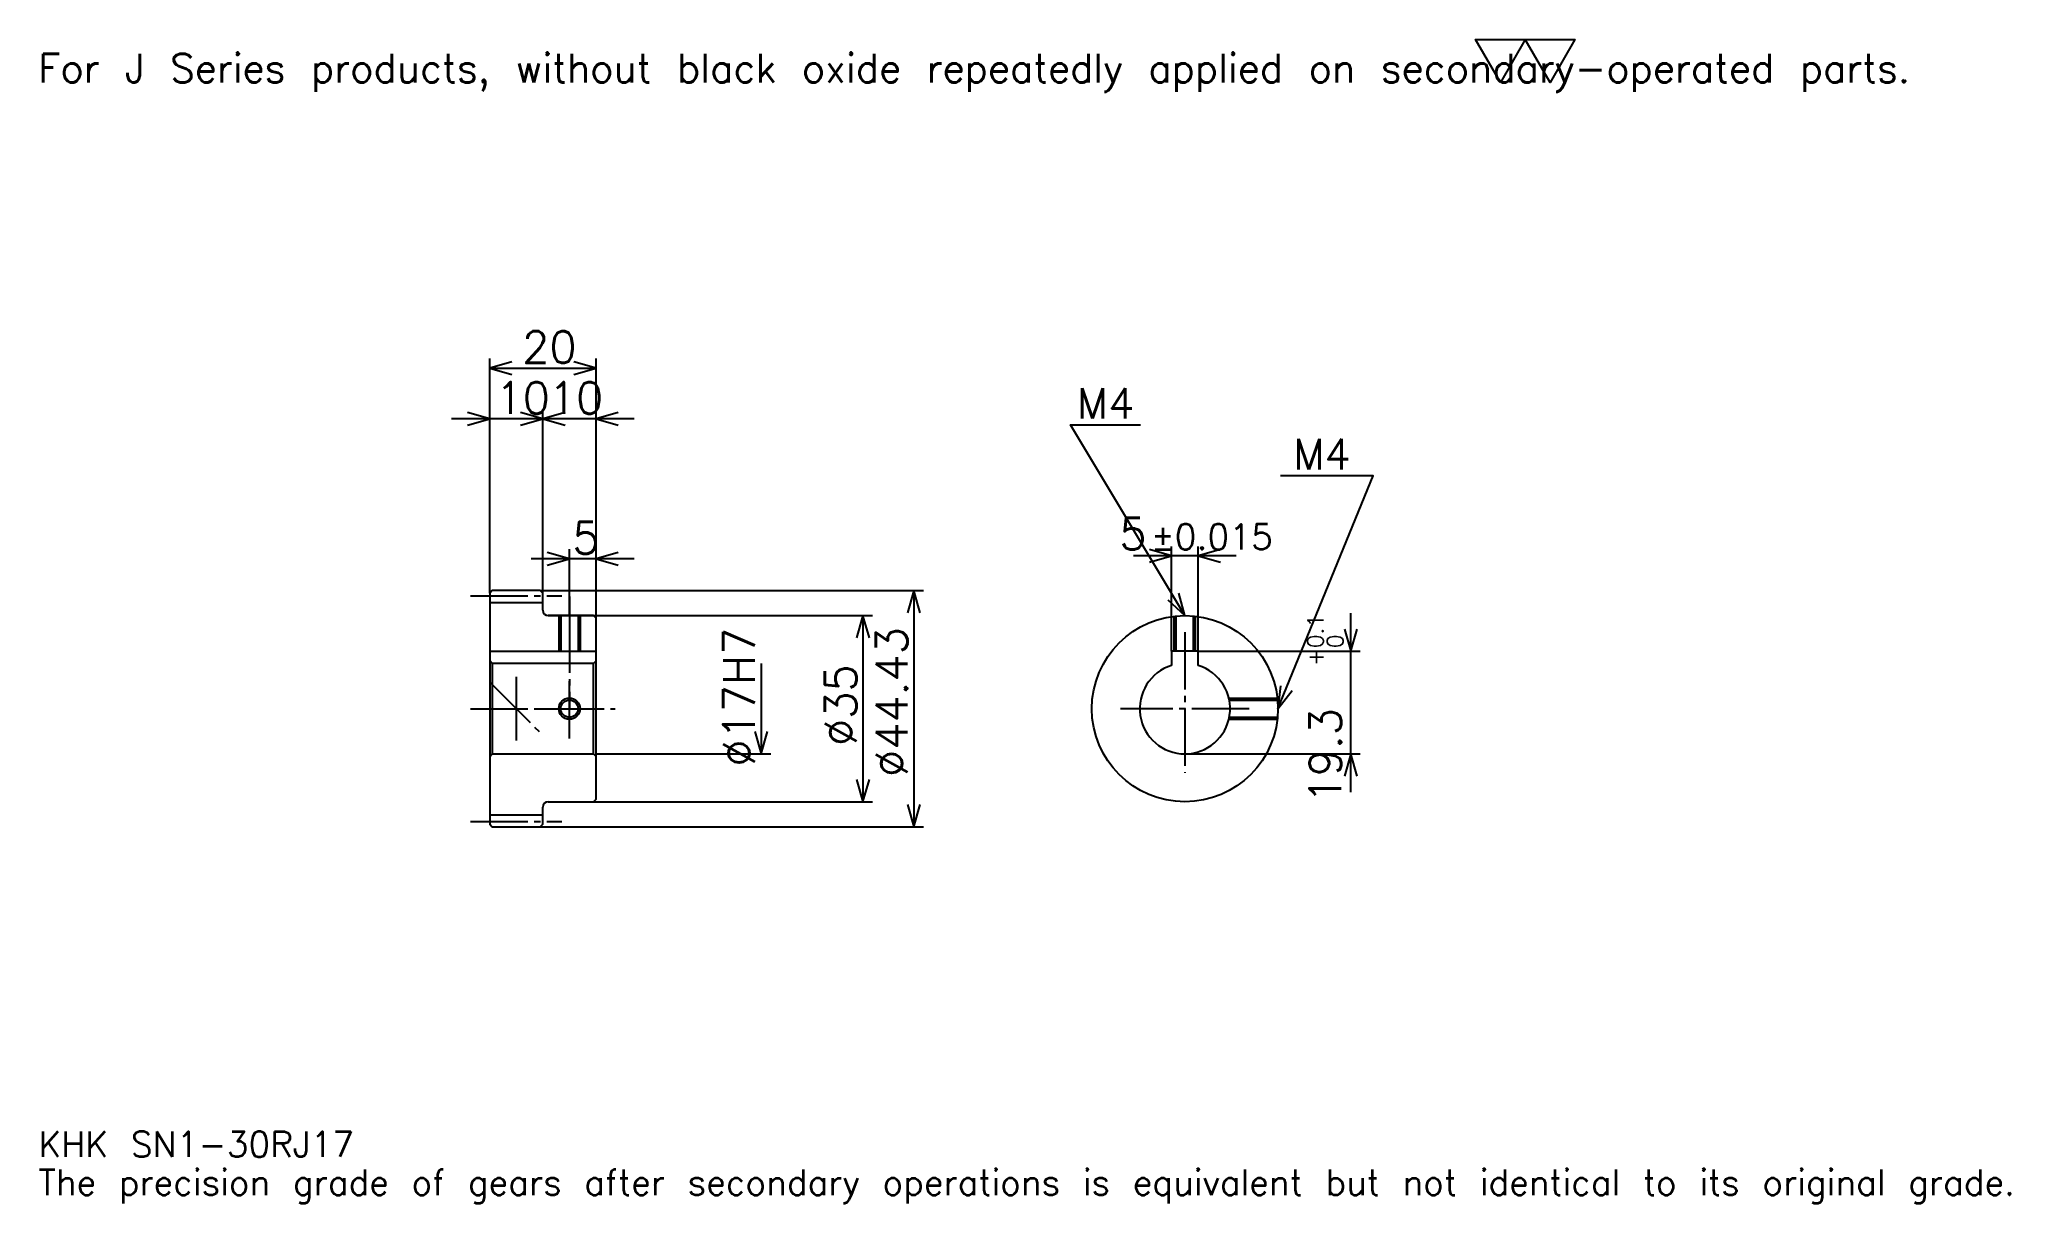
# Model space of a CAD drawing. Extents: x 12 to 383, y 4 to 223.
import ezdxf

# ---------------------------------------------------------------- set-up
doc = ezdxf.new("R2010")
doc.units = 0
doc.linetypes.add('DASHDOT', pattern=[14.347826, 10.76087, -1.195652, 1.195652, -1.195652])
doc.layers.get('0').update_dxf_attribs({"linetype": 'CONTINUOUS'})
doc.layers.add('DASHDOT', color=6, linetype='DASHDOT')
doc.styles.add('KANJI', font='TXT', dxfattribs={"bigfont": 'BIGFONT'})

msp = doc.modelspace()

# ---------------------------------------------------------------- linework, layer by layer
at = {"color": 5}
for p, q in [((96.847832, 119.658852), (96.847832, 163.300171)), ((116.847832, 119.658852), (116.847832, 163.300171)), ((96.847832, 161.506683), (116.847832, 161.506683)), ((106.847832, 119.658852), (106.847832, 153.73494)), ((114.021744, 151.941467), (89.67392, 151.941467)), ((124.021744, 151.941467), (99.67392, 151.941467)), ((111.847832, 119.658852), (111.847832, 127.430595)), ((237.282623, 126.180435), (217.934784, 126.180435)), ((225.108704, 108.245651), (225.108704, 127.973907)), ((230.108704, 108.245651), (230.108704, 127.973907)), ((124.021744, 125.637115), (104.67392, 125.637115)), ((96.847832, 119.158852), (96.847832, 119.658852)), ((106.347832, 119.658852), (116.847832, 119.658852)), ((106.847832, 119.158852), (106.847832, 119.658852)), ((111.847832, 114.945648), (111.847832, 119.658852)), ((111.847832, 114.945648), (111.847832, 119.658852)), ((116.847832, 119.658852), (178.42392, 119.658852)), ((116.847832, 114.445648), (116.847832, 119.658852)), ((176.630432, 119.658852), (176.630432, 75.232445)), ((107.847832, 114.945648), (116.847832, 114.945648)), ((116.847832, 114.945648), (168.858704, 114.945648)), ((167.065216, 114.945648), (167.065216, 79.945648)), ((258.804352, 81.771736), (258.804352, 115.419563)), ((230.108704, 108.245651), (260.597809, 108.245651)), ((147.934784, 105.945648), (147.934784, 88.945648)), ((116.847832, 88.945648), (149.728271, 88.945648)), ((227.608704, 88.945648), (260.597809, 88.945648)), ((107.847832, 79.945648), (116.847832, 79.945648)), ((116.847832, 79.945648), (168.858704, 79.945648)), ((106.347832, 75.232445), (116.847832, 75.232445)), ((116.847832, 75.232445), (178.42392, 75.232445))]:
    msp.add_line(p, q, dxfattribs=at)
at = {"color": 4}
for p, q in [((96.847832, 117.408852), (106.847832, 117.408852)), ((96.847832, 108.245651), (116.847832, 108.245651)), ((97.347832, 105.945648), (97.347832, 88.945648)), ((116.347832, 105.945648), (116.847832, 106.445648)), ((116.347832, 88.945648), (116.847832, 88.445648)), ((96.847832, 77.482445), (106.847832, 77.482445))]:
    msp.add_line(p, q, dxfattribs=at)
at = {"color": 7}
msp.add_line((101.847832, 103.423912), (101.847832, 91.467384), dxfattribs=at)
msp.add_lwpolyline([(286.956512, 215.217392), (282.293457, 223.300003), (300.945648, 223.300003), (296.282593, 215.217392), (291.619568, 223.300003), (286.956512, 215.217392)], dxfattribs=at)
at = {"color": 5}
for points in [[(101.032616, 162.702332), (96.847832, 161.506683), (101.032616, 160.311035)], [(112.663048, 160.311035), (116.847832, 161.506683), (112.663048, 162.702332)], [(92.663048, 150.745804), (96.847832, 151.941467), (92.663048, 153.137115)], [(102.663048, 150.745804), (106.847832, 151.941467), (102.663048, 153.137115)], [(111.032616, 153.137115), (106.847832, 151.941467), (111.032616, 150.745804)], [(121.032616, 153.137115), (116.847832, 151.941467), (121.032616, 150.745804)], [(227.608704, 114.945648), (206.08696, 150.815216), (219.239136, 150.815216)], [(245.108704, 97.445648), (263.043488, 141.25), (245.586945, 141.25)], [(107.663048, 124.441467), (111.847832, 125.637115), (107.663048, 126.832764)], [(121.032616, 126.832764), (116.847832, 125.637115), (121.032616, 124.441467)], [(220.92392, 124.984779), (225.108704, 126.180435), (220.92392, 127.376083)], [(234.293488, 127.376083), (230.108704, 126.180435), (234.293488, 124.984779)], [(177.826096, 115.474075), (176.630432, 119.658852), (175.434784, 115.474075)], [(224.430389, 117.918915), (227.608704, 114.945648), (226.480896, 119.149231)], [(168.26088, 110.760864), (167.065216, 114.945648), (165.869568, 110.760864)], [(257.608704, 112.430435), (258.804352, 108.245651), (260, 112.430435)], [(245.587799, 101.771439), (245.108704, 97.445648), (247.800812, 100.865364)], [(146.739136, 93.130432), (147.934784, 88.945648), (149.130432, 93.130432)], [(260, 84.760864), (258.804352, 88.945648), (257.608704, 84.760864)], [(165.869568, 84.130432), (167.065216, 79.945648), (168.26088, 84.130432)], [(175.434784, 79.417221), (176.630432, 75.232445), (177.826096, 79.417221)]]:
    msp.add_lwpolyline(points, dxfattribs=at)
at = {"color": 4}
for points in [[(106.847832, 115.945648), (106.847832, 119.158852), (106.347832, 119.658852), (97.347832, 119.658852), (96.847832, 119.158852), (96.847832, 88.445648)], [(107.847832, 79.945648), (116.347832, 79.945648), (116.847832, 80.445648), (116.847832, 114.445648), (116.347832, 114.945648), (107.847832, 114.945648)], [(109.847832, 114.945648), (109.847832, 108.245651)], [(110.227829, 114.945648), (110.227829, 108.245651)], [(113.467834, 114.945648), (113.467834, 108.245651)], [(113.847832, 114.945648), (113.847832, 108.245651)], [(225.608704, 108.245651), (225.608704, 114.830986)], [(225.988708, 108.245651), (225.988708, 114.870506)], [(229.228699, 108.245651), (229.228699, 114.870506)], [(229.608704, 108.245651), (229.608704, 114.830986)], [(230.108704, 105.569687), (230.108704, 108.245651), (225.108704, 108.245651), (225.108704, 105.569687)], [(96.847832, 88.445648), (97.347832, 88.945648), (116.347832, 88.945648), (116.347832, 105.945648), (97.347832, 105.945648), (96.847832, 106.445648)], [(235.870056, 99.445648), (244.994049, 99.445648)], [(235.952881, 99.065651), (245.033539, 99.065651)], [(235.870056, 95.445648), (244.994049, 95.445648)], [(235.952881, 95.825645), (245.033539, 95.825645)], [(96.847832, 88.445648), (96.847832, 75.732445), (97.347832, 75.232445), (106.347832, 75.232445), (106.847832, 75.732445), (106.847832, 78.945648)]]:
    msp.add_lwpolyline(points, dxfattribs=at)
for centre, radius in [((227.608704, 97.445648), 17.5), ((111.847832, 97.445648), 1.62)]:
    msp.add_circle(centre, radius, dxfattribs=at)
at = {"color": 7}
msp.add_circle((111.847832, 97.445648), 2, dxfattribs=at)
at = {"color": 4}
for centre, radius, start, end in [((107.847832, 115.945648), 1, 180, 270), ((227.608704, 97.445648), 8.5, 107.10463483, 72.89536517), ((107.847832, 78.945648), 1, 90, 180)]:
    msp.add_arc(centre, radius, start, end, dxfattribs=at)
at = {"layer": 'DASHDOT', "color": 7}
for p, q in [((93.260872, 118.658852), (110.434792, 118.658852)), ((111.847832, 114.945648), (111.847832, 97.445648)), ((227.608704, 111.832603), (227.608704, 85.358688)), ((96.847832, 102.445648), (106.847832, 92.445648)), ((93.260872, 97.445648), (120.434784, 97.445648)), ((239.695648, 97.445648), (215.521744, 97.445648)), ((93.260872, 76.232445), (110.434792, 76.232445))]:
    msp.add_line(p, q, dxfattribs=at)
for points in [[(111.847832, 118.532608), (111.847832, 104.658691)], [(111.847832, 91.858688), (111.847832, 103.032608)], [(106.26088, 97.445648), (117.434784, 97.445648)]]:
    msp.add_lwpolyline(points, dxfattribs=at)

# ---------------------------------------------------------------- texts
at = {"color": 7, "style": 'KANJI'}
for s, height, p in [('For J Series products, without black oxide repeatedly applied on secondary-operated parts.', 5.380435, (11.956522, 215.217392)), ('20', 5.978261, (102.96196, 162.463196)), ('10', 5.978261, (97.96196, 152.89798)), ('10', 5.978261, (107.96196, 152.89798)), ('M4', 5.739131, (207.282623, 152.010864)), ('M4', 5.739131, (247.978271, 142.445648)), ('5', 5.978261, (112.4049, 126.593636)), ('5', 5.978261, (215.268372, 127.376083)), ('%%p0.015', 4.782609, (221.186127, 127.376083)), ('KHK SN1-30RJ17', 4.782609, (11.956522, 13.152174)), ('The precision grade of gears after secondary operations is equivalent but not identical to its original grade.', 4.782609, (11.956522, 5.978261))]:
    msp.add_text(s, height=height, dxfattribs=at).set_placement(p)
for s, height, p in [('%%c17H7', 5.978261, (146.739136, 86.535324)), ('%%c44.43', 5.978261, (175.434784, 84.592384)), ('0.1', 2.98913, (253.663025, 108.84359)), ('+', 2.98913, (253.663025, 105.495766)), ('0', 2.98913, (257.369568, 108.84359)), ('%%c35', 5.978261, (165.869568, 90.421188)), ('19.3', 5.978261, (257.010864, 79.619484))]:
    msp.add_text(s, height=height, rotation=90, dxfattribs=at).set_placement(p)

doc.saveas('drawing.dxf')
